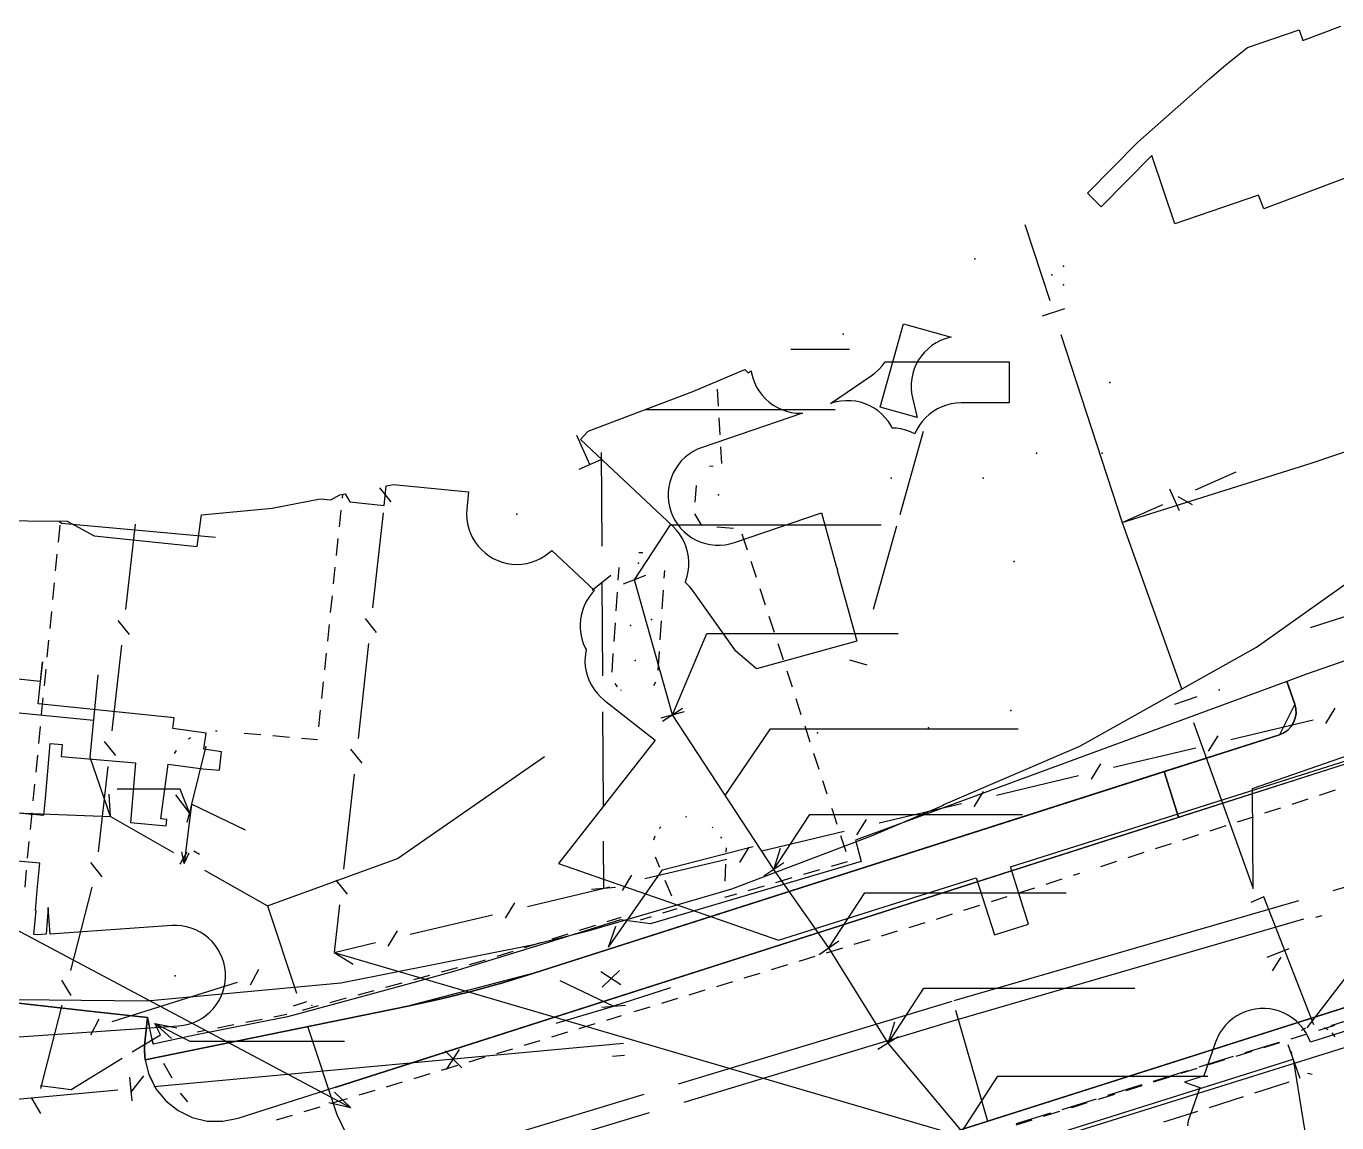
# Model space of a CAD drawing. Header units: metres. Extents: x -3782 to -2031, y 18790 to 19846.
# Drawn here: x -2386.2 to -2331.4, y 18834.6 to 18880.4 of the extents above; entities that cross this region are included whole.
import ezdxf

# ---------------------------------------------------------------- set-up
doc = ezdxf.new("R2010")
doc.units = ezdxf.units.M
for name, color, linetype in [('BOUNDARY', 7, 'Continuous'), ('CURB', 7, 'Continuous'), ('ELECTR_CABLE', 7, 'Continuous'), ('ELECTR_CABLE_COMM', 7, 'Continuous'), ('GRASS', 7, 'Continuous'), ('GROUND', 7, 'Continuous'), ('LAMP', 7, 'Continuous'), ('OVERHEAD_POWER_LINE', 7, 'Continuous'), ('ROAD', 7, 'Continuous'), ('SEWER', 7, 'Continuous'), ('SIDEWALK_PATH', 7, 'Continuous'), ('TREE', 7, 'Continuous'), ('WATER_PIPELINE', 7, 'Continuous')]:
    doc.layers.add(name, color=color, linetype=linetype)

msp = doc.modelspace()

# ---------------------------------------------------------------- linework, layer by layer
at = {"layer": 'BOUNDARY'}
msp.add_lwpolyline([(-2443.112, 18839.721), (-2435.602, 18837.413), (-2427.901, 18835.853), (-2420.085, 18835.056), (-2412.229, 18835.03), (-2404.407, 18835.774), (-2396.697, 18837.282), (-2389.171, 18839.539), (-2388.606, 18839.74), (-2387.957, 18839.766), (-2381.13, 18839.705), (-2373.023, 18840.46), (-2365.034, 18842.036), (-2362.686, 18842.625), (-2356.689, 18844.38), (-2350.847, 18846.598), (-2347.844, 18847.874), (-2347.853, 18847.894), (-2342.15, 18850.341), (-2334.767, 18854.483), (-2327.863, 18859.381)], dxfattribs=at)
at = {"layer": 'CURB'}
for points in [[(-2357.293, 18865.259), (-2357.253, 18864.554)], [(-2357.226, 18864.055), (-2357.186, 18863.351)], [(-2357.158, 18862.851), (-2357.119, 18862.147)], [(-2357.464, 18862.029), (-2357.615, 18862.041)], [(-2358.174, 18861.239), (-2358.237, 18860.536)], [(-2372.955, 18860.706), (-2372.939, 18860.862)], [(-2373.078, 18859.51), (-2373.006, 18860.208)], [(-2384.819, 18858.866), (-2384.75, 18859.569)], [(-2358.242, 18860.047), (-2357.955, 18859.563)], [(-2373.201, 18858.315), (-2373.129, 18859.013)], [(-2357.315, 18859.507), (-2356.612, 18859.446)], [(-2356.263, 18859.215), (-2356.044, 18858.545)], [(-2384.936, 18857.665), (-2384.868, 18858.368)], [(-2360.577, 18858.427), (-2360.405, 18858.43)], [(-2355.889, 18858.069), (-2355.669, 18857.399)], [(-2373.324, 18857.12), (-2373.252, 18857.818)], [(-2361.434, 18857.277), (-2361.399, 18857.808)], [(-2359.503, 18857.681), (-2359.524, 18857.357)], [(-2385.053, 18856.464), (-2384.985, 18857.167)], [(-2359.558, 18856.858), (-2359.61, 18856.074)], [(-2355.514, 18856.924), (-2355.295, 18856.253)], [(-2373.447, 18855.924), (-2373.375, 18856.622)], [(-2361.519, 18855.994), (-2361.467, 18856.779)], [(-2385.17, 18855.263), (-2385.102, 18855.967)], [(-2355.14, 18855.778), (-2354.921, 18855.107)], [(-2373.57, 18854.729), (-2373.498, 18855.427)], [(-2361.605, 18854.711), (-2361.552, 18855.495)], [(-2359.643, 18855.575), (-2359.695, 18854.791)], [(-2385.287, 18854.062), (-2385.219, 18854.766)], [(-2354.766, 18854.632), (-2354.547, 18853.961)], [(-2373.693, 18853.534), (-2373.621, 18854.232)], [(-2361.69, 18853.428), (-2361.638, 18854.212)], [(-2359.728, 18854.292), (-2359.781, 18853.508)], [(-2385.404, 18852.861), (-2385.336, 18853.565)], [(-2333.502, 18853.061), (-2333.169, 18852.101), (-2333.808, 18850.821), (-2364.956, 18840.852), (-2370.221, 18839.478), (-2381.197, 18837.243)], [(-2373.816, 18852.338), (-2373.744, 18853.036)], [(-2373.252, 18836.076), (-2330.309, 18849.841), (-2320.128, 18853.255)], [(-2359.87, 18853.022), (-2359.962, 18852.869)], [(-2354.391, 18853.486), (-2354.172, 18852.815)], [(-2361.469, 18852.817), (-2361.565, 18852.954)], [(-2361.302, 18852.666), (-2361.325, 18852.681)], [(-2385.521, 18851.66), (-2385.453, 18852.364)], [(-2354.017, 18852.34), (-2353.798, 18851.669)], [(-2373.939, 18851.143), (-2373.867, 18851.841)], [(-2385.638, 18850.46), (-2385.57, 18851.163)], [(-2378.257, 18850.983), (-2378.187, 18850.982)], [(-2377.059, 18850.884), (-2376.36, 18850.824)], [(-2353.643, 18851.194), (-2353.424, 18850.523)], [(-2379.39, 18850.645), (-2379.289, 18850.711)], [(-2375.862, 18850.781), (-2375.163, 18850.72)], [(-2374.665, 18850.677), (-2373.992, 18850.619)], [(-2385.756, 18849.259), (-2385.687, 18849.962)], [(-2379.97, 18850.032), (-2379.885, 18850.162)], [(-2353.268, 18850.048), (-2353.049, 18849.377)], [(-2385.873, 18848.058), (-2385.804, 18848.761)], [(-2352.894, 18848.902), (-2352.712, 18848.344)], [(-2333.277, 18847.924), (-2332.611, 18848.141)], [(-2332.135, 18848.296), (-2331.469, 18848.513)], [(-2385.99, 18846.857), (-2385.921, 18847.56)], [(-2352.52, 18847.756), (-2352.498, 18847.691)], [(-2352.498, 18847.691), (-2352.301, 18847.085)], [(-2334.419, 18847.551), (-2333.753, 18847.769)], [(-2359.658, 18846.973), (-2359.722, 18846.902)], [(-2358.573, 18847.379), (-2358.62, 18847.386)], [(-2336.703, 18846.807), (-2336.036, 18847.024)], [(-2335.561, 18847.179), (-2334.895, 18847.396)], [(-2359.903, 18846.583), (-2359.956, 18846.414)], [(-2357.475, 18846.93), (-2357.508, 18846.958)], [(-2357.102, 18846.5), (-2357.143, 18846.559)], [(-2352.145, 18846.61), (-2351.926, 18845.94)], [(-2337.845, 18846.434), (-2337.178, 18846.652)], [(-2386.107, 18845.656), (-2386.038, 18846.359)], [(-2356.921, 18845.909), (-2356.914, 18846.101)], [(-2340.129, 18845.69), (-2339.462, 18845.907)], [(-2338.987, 18846.062), (-2338.32, 18846.279)], [(-2359.887, 18845.721), (-2359.706, 18845.285)], [(-2356.965, 18844.704), (-2356.939, 18845.409)], [(-2351.865, 18845.514), (-2352.542, 18845.316)], [(-2341.27, 18845.317), (-2340.604, 18845.535)], [(-2386.212, 18844.454), (-2386.151, 18845.158)], [(-2370.322, 18826.934), (-2327.348, 18840.604), (-2314.929, 18844.804), (-2314.175, 18844.77), (-2311.114, 18843.361)], [(-2354.179, 18844.837), (-2354.856, 18844.639)], [(-2353.022, 18845.176), (-2353.699, 18844.978)], [(-2343.557, 18844.581), (-2342.889, 18844.795)], [(-2342.413, 18844.947), (-2342.152, 18845.03)], [(-2359.482, 18844.744), (-2359.213, 18844.092)], [(-2355.336, 18844.499), (-2356.014, 18844.301)], [(-2344.701, 18844.216), (-2344.033, 18844.429)], [(-2356.493, 18844.161), (-2356.99, 18844.016)], [(-2346.989, 18843.486), (-2346.322, 18843.699)], [(-2345.845, 18843.851), (-2345.177, 18844.064)], [(-2361.328, 18843.18), (-2361.91, 18842.997)], [(-2360.055, 18843.216), (-2360.513, 18843.074)], [(-2358.988, 18843.549), (-2359.578, 18843.365)], [(-2348.134, 18843.12), (-2347.466, 18843.334)], [(-2362.387, 18842.848), (-2363.06, 18842.637)], [(-2350.43, 18842.415), (-2349.759, 18842.62)], [(-2349.281, 18842.766), (-2348.611, 18842.972)], [(-2364.687, 18842.126), (-2365.36, 18841.915)], [(-2363.537, 18842.487), (-2364.21, 18842.276)], [(-2351.578, 18842.063), (-2350.908, 18842.268)], [(-2365.837, 18841.765), (-2366.511, 18841.554)], [(-2353.875, 18841.36), (-2353.205, 18841.565)], [(-2352.726, 18841.712), (-2352.056, 18841.917)], [(-2368.149, 18841.08), (-2368.829, 18840.894)], [(-2367.174, 18841.346), (-2367.666, 18841.212)], [(-2366.988, 18841.405), (-2367.174, 18841.346)], [(-2355.023, 18841.008), (-2354.353, 18841.214)], [(-2370.474, 18840.444), (-2371.155, 18840.258)], [(-2369.311, 18840.762), (-2369.992, 18840.576)], [(-2357.32, 18840.305), (-2356.65, 18840.51)], [(-2356.172, 18840.657), (-2355.501, 18840.862)], [(-2371.637, 18840.126), (-2372.317, 18839.94)], [(-2358.469, 18839.953), (-2357.798, 18840.159)], [(-2373.963, 18839.49), (-2374.643, 18839.303)], [(-2372.8, 18839.808), (-2373.48, 18839.621)], [(-2360.765, 18839.25), (-2360.095, 18839.455)], [(-2359.617, 18839.602), (-2358.947, 18839.807)], [(-2381.102, 18839.009), (-2381.03, 18838.666)], [(-2376.305, 18838.927), (-2376.997, 18838.79)], [(-2375.273, 18839.131), (-2375.815, 18839.024)], [(-2363.062, 18838.547), (-2362.392, 18838.752)], [(-2361.914, 18838.899), (-2361.298, 18839.087)], [(-2378.671, 18838.459), (-2379.017, 18838.39)], [(-2377.488, 18838.693), (-2378.18, 18838.556)], [(-2364.211, 18838.195), (-2363.54, 18838.401)], [(-2332.658, 18838.311), (-2333.33, 18838.101)], [(-2331.509, 18838.67), (-2332.181, 18838.46)], [(-2380.927, 18838.177), (-2380.867, 18837.891)], [(-2366.51, 18837.501), (-2365.839, 18837.703)], [(-2365.36, 18837.847), (-2364.689, 18838.049)], [(-2333.808, 18837.952), (-2334.48, 18837.741)], [(-2367.66, 18837.154), (-2366.989, 18837.357)], [(-2336.107, 18837.233), (-2336.779, 18837.022)], [(-2334.957, 18837.592), (-2335.629, 18837.382)], [(-2380.427, 18837.096), (-2380.087, 18836.482)], [(-2369.96, 18836.461), (-2369.289, 18836.664)], [(-2368.81, 18836.808), (-2368.139, 18837.01)], [(-2337.256, 18836.873), (-2337.928, 18836.663)], [(-2371.11, 18836.115), (-2370.439, 18836.317)], [(-2339.555, 18836.154), (-2340.227, 18835.944)], [(-2338.405, 18836.514), (-2339.078, 18836.303)], [(-2379.731, 18835.839), (-2379.43, 18835.484)], [(-2373.41, 18835.422), (-2372.739, 18835.624)], [(-2372.26, 18835.769), (-2371.589, 18835.971)], [(-2340.704, 18835.795), (-2341.377, 18835.584)], [(-2375.71, 18834.729), (-2375.039, 18834.931)], [(-2374.56, 18835.076), (-2373.889, 18835.278)], [(-2343.003, 18835.076), (-2343.676, 18834.867)], [(-2342.439, 18835.252), (-2342.526, 18835.225)], [(-2341.854, 18835.435), (-2342.439, 18835.252)], [(-2344.153, 18834.718), (-2344.826, 18834.509)]]:
    msp.add_lwpolyline(points, dxfattribs=at)
at = {"layer": 'ELECTR_CABLE'}
msp.add_lwpolyline([(-2347.528, 18867.427), (-2347.58, 18867.418), (-2347.778, 18867.36), (-2347.969, 18867.284), (-2348.152, 18867.189), (-2348.325, 18867.077), (-2348.486, 18866.949), (-2348.634, 18866.805), (-2348.766, 18866.647), (-2348.883, 18866.477), (-2348.983, 18866.297), (-2349.064, 18866.108), (-2349.126, 18865.911), (-2349.169, 18865.71), (-2349.192, 18865.505), (-2349.195, 18865.299), (-2349.177, 18865.093), (-2349.14, 18864.891), (-2348.947, 18864.075), (-2350.488, 18864.506), (-2349.515, 18867.984)], close=True, dxfattribs=at)
for points in [[(-2354.225, 18866.923), (-2351.777, 18866.923)], [(-2360.283, 18864.408), (-2352.363, 18864.408)], [(-2348.697, 18863.486), (-2349.67, 18860.009)], [(-2362.618, 18862.105), (-2363.168, 18863.322)], [(-2362.162, 18862.311), (-2363.074, 18861.899)], [(-2362.139, 18862.607), (-2362.119, 18858.693)], [(-2384.787, 18859.738), (-2384.697, 18859.653)], [(-2384.697, 18859.653), (-2378.259, 18859.071)], [(-2360.75, 18857.29), (-2359.25, 18859.588)], [(-2359.25, 18859.588), (-2350.443, 18859.588)], [(-2349.805, 18859.527), (-2350.778, 18856.05)], [(-2361.739, 18857.477), (-2362.515, 18856.845)], [(-2360.289, 18857.476), (-2361.221, 18857.114)], [(-2362.112, 18857.193), (-2362.093, 18853.28)], [(-2359.165, 18851.646), (-2360.755, 18857.295)], [(-2359.17, 18851.65), (-2357.729, 18855.045)], [(-2357.729, 18855.045), (-2349.744, 18855.045)], [(-2351.039, 18853.729), (-2351.761, 18853.931)], [(-2358.747, 18851.92), (-2359.583, 18851.372)], [(-2383.361, 18851.408), (-2388.021, 18851.879)], [(-2362.085, 18851.78), (-2362.066, 18847.867)], [(-2358.684, 18851.781), (-2359.646, 18851.511)], [(-2354.931, 18845.19), (-2359.165, 18851.646)], [(-2356.961, 18848.284), (-2355.066, 18851.062)], [(-2355.066, 18851.062), (-2344.729, 18851.062)], [(-2379.736, 18848.544), (-2382.366, 18848.544)], [(-2379.349, 18847.555), (-2379.91, 18848.302)], [(-2379.349, 18847.555), (-2379.736, 18848.544)], [(-2379.349, 18847.555), (-2379.453, 18847.151)], [(-2379.262, 18847.916), (-2379.349, 18847.555)], [(-2354.93, 18845.19), (-2353.43, 18847.488)], [(-2353.43, 18847.488), (-2344.538, 18847.488)], [(-2362.059, 18846.367), (-2362.049, 18844.41)], [(-2359.586, 18845.181), (-2355.8, 18846.148)], [(-2354.93, 18845.19), (-2354.647, 18846.08)], [(-2354.513, 18845.464), (-2355.349, 18844.916)], [(-2361.837, 18841.944), (-2359.586, 18845.181)], [(-2352.631, 18841.913), (-2354.931, 18845.19)], [(-2362.547, 18844.367), (-2361.551, 18844.453)], [(-2352.63, 18841.91), (-2351.13, 18844.208)], [(-2351.13, 18844.208), (-2342.713, 18844.208)], [(-2361.837, 18841.944), (-2361.528, 18842.826)], [(-2352.222, 18842.2), (-2353.04, 18841.626)], [(-2350.157, 18837.934), (-2352.631, 18841.913)], [(-2361.377, 18840.964), (-2362.099, 18840.272)], [(-2361.323, 18840.366), (-2362.157, 18840.919)], [(-2350.16, 18837.93), (-2348.66, 18840.228)], [(-2348.66, 18840.228), (-2339.853, 18840.228)], [(-2362.122, 18839.435), (-2361.126, 18839.521)], [(-2380.558, 18838.288), (-2380.788, 18838.758)], [(-2380.788, 18838.758), (-2379.328, 18838.018)], [(-2380.788, 18838.758), (-2380.098, 18838.128)], [(-2380.788, 18838.758), (-2379.872, 18838.574)], [(-2350.16, 18837.93), (-2349.877, 18838.82)], [(-2381.733, 18837.566), (-2380.558, 18838.288)], [(-2379.328, 18838.018), (-2372.87, 18838.018)], [(-2349.732, 18838.198), (-2350.582, 18837.67)], [(-2347.075, 18834.251), (-2350.157, 18837.934)], [(-2384.294, 18835.993), (-2382.159, 18837.305)], [(-2385.583, 18836.158), (-2384.294, 18835.993)], [(-2347.07, 18834.25), (-2345.57, 18836.548)], [(-2345.57, 18836.548), (-2336.806, 18836.548)]]:
    msp.add_lwpolyline(points, dxfattribs=at)
at = {"layer": 'ELECTR_CABLE_COMM'}
for points in [[(-2371.402, 18861.13), (-2370.934, 18860.545)], [(-2381.611, 18859.616), (-2382.015, 18856.047)], [(-2371.252, 18860.092), (-2371.694, 18856.123)], [(-2325.069, 18857.666), (-2332.52, 18855.287)], [(-2382.333, 18855.595), (-2381.866, 18855.008)], [(-2372.011, 18855.67), (-2371.543, 18855.085)], [(-2371.86, 18854.632), (-2372.302, 18850.663)], [(-2382.184, 18854.556), (-2382.587, 18850.987)], [(-2331.872, 18851.293), (-2331.478, 18851.932)], [(-2335.842, 18850.623), (-2332.405, 18851.439)], [(-2382.905, 18850.535), (-2382.438, 18849.949)], [(-2340.739, 18849.46), (-2337.302, 18850.276)], [(-2336.768, 18850.13), (-2336.375, 18850.769)], [(-2372.619, 18850.21), (-2372.151, 18849.625)], [(-2382.756, 18849.497), (-2383.16, 18845.928)], [(-2372.468, 18849.172), (-2372.911, 18845.202)], [(-2341.665, 18848.967), (-2341.272, 18849.606)], [(-2345.636, 18848.297), (-2342.198, 18849.113)], [(-2346.562, 18847.804), (-2346.169, 18848.443)], [(-2350.533, 18847.134), (-2347.095, 18847.95)], [(-2351.459, 18846.641), (-2351.066, 18847.28)], [(-2355.429, 18845.971), (-2351.992, 18846.787)], [(-2356.356, 18845.478), (-2355.963, 18846.117)], [(-2383.478, 18845.476), (-2383.011, 18844.889)], [(-2360.326, 18844.808), (-2356.889, 18845.624)], [(-2361.253, 18844.315), (-2360.859, 18844.954)], [(-2383.426, 18844.455), (-2384.312, 18840.974)], [(-2373.228, 18844.75), (-2372.76, 18844.164)], [(-2365.223, 18843.645), (-2361.786, 18844.461)], [(-2373.077, 18843.712), (-2373.298, 18841.727)], [(-2366.149, 18843.152), (-2365.756, 18843.791)], [(-2370.12, 18842.482), (-2366.682, 18843.298)], [(-2371.046, 18841.989), (-2370.653, 18842.628)], [(-2373.298, 18841.727), (-2371.579, 18842.135)], [(-2373.298, 18841.727), (-2335.262, 18830.585)], [(-2373.298, 18841.727), (-2372.505, 18841.234)], [(-2376.461, 18841.018), (-2376.809, 18840.354)], [(-2384.689, 18840.569), (-2384.306, 18839.925)], [(-2377.351, 18840.463), (-2382.593, 18838.827)], [(-2384.682, 18839.52), (-2385.568, 18836.039)], [(-2383.135, 18838.936), (-2383.483, 18838.272)], [(-2385.945, 18835.635), (-2385.562, 18834.99)]]:
    msp.add_lwpolyline(points, dxfattribs=at)
at = {"layer": 'GRASS'}
msp.add_lwpolyline([(-2333.808, 18850.821), (-2333.625, 18850.9), (-2333.463, 18851.014), (-2333.326, 18851.157), (-2333.219, 18851.326), (-2333.148, 18851.513), (-2333.115, 18851.708), (-2333.122, 18851.906), (-2333.169, 18852.101), (-2333.497, 18853.046), (-2351.525, 18846.416), (-2351.281, 18845.522), (-2360.085, 18842.917), (-2361.341, 18843.081), (-2363.069, 18842.54), (-2364.799, 18842.004), (-2366.53, 18841.473), (-2368.263, 18840.945), (-2370.007, 18840.461), (-2371.752, 18839.981), (-2373.499, 18839.506), (-2375.247, 18839.035), (-2379.123, 18838.267), (-2380.867, 18837.891), (-2381.102, 18839.009), (-2381.21, 18837.962), (-2381.223, 18837.782), (-2381.225, 18837.602), (-2381.217, 18837.422), (-2381.197, 18837.243), (-2370.221, 18839.478), (-2368.891, 18839.768), (-2367.57, 18840.093), (-2366.258, 18840.455), (-2364.956, 18840.852)], close=True, dxfattribs=at)
msp.add_lwpolyline([(-2328.439, 18840.257), (-2370.322, 18826.934), (-2365.03, 18810.424), (-2364.918, 18810.187), (-2364.75, 18809.989), (-2364.537, 18809.841), (-2364.29, 18809.752), (-2364.027, 18809.731), (-2363.773, 18809.777), (-2363.538, 18809.888), (-2363.337, 18810.058), (-2368.488, 18826.126), (-2362.297, 18828.025), (-2342.141, 18834.297), (-2322.763, 18840.358)], dxfattribs=at)
at = {"layer": 'GROUND'}
for points in [[(-2387.957, 18839.766), (-2381.13, 18839.705), (-2373.023, 18840.46), (-2365.034, 18842.036), (-2362.686, 18842.625), (-2356.689, 18844.38), (-2350.847, 18846.598), (-2347.844, 18847.874), (-2347.853, 18847.894), (-2342.15, 18850.341), (-2334.767, 18854.483), (-2327.863, 18859.381)], [(-2320.191, 18857.681), (-2332.717, 18853.333), (-2333.497, 18853.046), (-2333.169, 18852.101), (-2333.122, 18851.906), (-2333.115, 18851.708), (-2333.148, 18851.513), (-2333.219, 18851.326), (-2333.326, 18851.157), (-2333.463, 18851.014), (-2333.625, 18850.9), (-2333.808, 18850.821), (-2338.629, 18849.278), (-2364.956, 18840.852), (-2366.258, 18840.455), (-2367.57, 18840.093), (-2368.891, 18839.768), (-2370.221, 18839.478), (-2381.197, 18837.243), (-2381.217, 18837.422), (-2381.225, 18837.602), (-2381.223, 18837.782), (-2381.21, 18837.962), (-2381.102, 18839.009), (-2383.143, 18839.234), (-2386.864, 18839.645)], [(-2400.832, 18817.909), (-2386.061, 18821.89), (-2384.555, 18822.372), (-2374.131, 18825.714), (-2370.322, 18826.934), (-2328.439, 18840.257)]]:
    msp.add_lwpolyline(points, dxfattribs=at)
at = {"layer": 'LAMP'}
msp.add_point((-2336.33, 18852.698), dxfattribs=at)
at = {"layer": 'OVERHEAD_POWER_LINE'}
for points in [[(-2378.665, 18850.344), (-2379.262, 18847.916)], [(-2379.262, 18847.916), (-2379.572, 18845.435)], [(-2377.007, 18846.837), (-2379.262, 18847.916)], [(-2379.572, 18845.435), (-2379.668, 18845.926)], [(-2379.572, 18845.435), (-2379.358, 18845.887)], [(-2363.879, 18840.557), (-2361.624, 18839.478)], [(-2359.245, 18840.247), (-2361.624, 18839.478)], [(-2364.022, 18838.772), (-2361.624, 18839.478)]]:
    msp.add_lwpolyline(points, dxfattribs=at)
at = {"layer": 'ROAD'}
for points in [[(-2386.863, 18839.645), (-2383.143, 18839.235), (-2381.103, 18839.01), (-2381.103, 18839.009), (-2381.103, 18839.008), (-2381.21, 18837.962), (-2381.223, 18837.783), (-2381.223, 18837.782), (-2381.225, 18837.603), (-2381.225, 18837.602), (-2381.217, 18837.423), (-2381.217, 18837.422), (-2381.197, 18837.244), (-2381.197, 18837.243), (-2381.037, 18836.608), (-2381.036, 18836.606), (-2380.746, 18836.029), (-2380.745, 18836.027), (-2380.338, 18835.525), (-2380.336, 18835.523), (-2379.824, 18835.117), (-2379.822, 18835.116), (-2379.234, 18834.83), (-2379.232, 18834.829), (-2378.604, 18834.679), (-2378.601, 18834.679), (-2377.955, 18834.668), (-2377.953, 18834.668), (-2377.312, 18834.798), (-2377.311, 18834.798), (-2373.259, 18836.095), (-2331.399, 18849.492)], [(-2328.439, 18840.257), (-2370.322, 18826.935), (-2374.131, 18825.714), (-2384.555, 18822.373), (-2386.061, 18821.89), (-2400.832, 18817.909), (-2415.878, 18815.335), (-2415.879, 18815.335), (-2431.099, 18814.179), (-2431.1, 18814.179), (-2446.395, 18814.455)]]:
    msp.add_lwpolyline(points, dxfattribs=at)
at = {"layer": 'SEWER'}
for points in [[(-2344.441, 18872.141), (-2343.406, 18868.961)], [(-2342.782, 18868.609), (-2343.724, 18868.302)], [(-2342.941, 18867.535), (-2340.385, 18859.685)], [(-2332.477, 18862.165), (-2325.395, 18864.562)], [(-2340.385, 18859.685), (-2332.477, 18862.165)], [(-2337.314, 18861.047), (-2335.615, 18861.801)], [(-2338.399, 18861.096), (-2337.997, 18860.19)], [(-2338.048, 18860.775), (-2337.449, 18860.434)], [(-2340.385, 18859.685), (-2338.685, 18860.439)], [(-2340.385, 18859.685), (-2337.901, 18852.745)], [(-2383.498, 18849.862), (-2383.16, 18853.319)], [(-2337.267, 18852.41), (-2338.199, 18852.076)], [(-2337.395, 18851.332), (-2334.911, 18844.392)], [(-2334.932, 18848.575), (-2327.876, 18851.025)], [(-2382.639, 18847.401), (-2383.498, 18849.862)], [(-2370.657, 18845.649), (-2364.509, 18849.904)], [(-2382.639, 18847.401), (-2382.7, 18848.333)], [(-2334.911, 18844.392), (-2334.932, 18848.575)], [(-2317.179, 18848.477), (-2331.576, 18844.299)], [(-2398.973, 18848.033), (-2382.639, 18847.401)], [(-2382.639, 18847.401), (-2380.015, 18845.905)], [(-2379.457, 18845.914), (-2379.747, 18845.406)], [(-2378.927, 18845.815), (-2379.168, 18845.953)], [(-2376.088, 18843.665), (-2370.657, 18845.649)], [(-2378.712, 18845.162), (-2376.088, 18843.665)], [(-2333.017, 18843.881), (-2347.414, 18839.702)], [(-2334.455, 18844.047), (-2335.009, 18843.816)], [(-2332.373, 18838.694), (-2334.455, 18844.047)], [(-2372.61, 18835.237), (-2387.926, 18843.374)], [(-2376.088, 18843.665), (-2374.877, 18840.024)], [(-2332.288, 18843.195), (-2332.022, 18843.273)], [(-2332.798, 18843.111), (-2347.267, 18838.912)], [(-2333.41, 18841.868), (-2334.333, 18841.509)], [(-2333.747, 18841.533), (-2334.116, 18840.95)], [(-2332.651, 18838.581), (-2330.26, 18841.698)], [(-2374.456, 18839.658), (-2375.011, 18839.473)], [(-2374.215, 18839.494), (-2374.229, 18839.53)], [(-2347.492, 18839.679), (-2358.93, 18836.219)], [(-2347.34, 18839.307), (-2346.005, 18834.668)], [(-2347.189, 18838.935), (-2358.698, 18835.453)], [(-2330.738, 18838.954), (-2331.655, 18838.663)], [(-2374.404, 18838.6), (-2373.193, 18834.959)], [(-2332.727, 18838.556), (-2332.901, 18838.456)], [(-2332.724, 18838.557), (-2332.727, 18838.556)], [(-2331.767, 18838.484), (-2331.946, 18838.575)], [(-2331.482, 18838.205), (-2331.611, 18838.359)], [(-2380.838, 18836.118), (-2361.212, 18837.927)], [(-2368.072, 18837.672), (-2368.62, 18836.835)], [(-2335.245, 18837.537), (-2333.813, 18837.982)], [(-2333.46, 18837.883), (-2332.963, 18836.468)], [(-2368.669, 18837.615), (-2367.972, 18836.897)], [(-2361.667, 18837.385), (-2361.169, 18837.428)], [(-2348.895, 18832.341), (-2333.242, 18837.262)], [(-2337.156, 18836.945), (-2335.723, 18837.389)], [(-2333.318, 18837.588), (-2333.288, 18837.39)], [(-2333.242, 18837.262), (-2332.425, 18832.251)], [(-2381.792, 18835.876), (-2381.252, 18836.566)], [(-2339.066, 18836.352), (-2337.633, 18836.796)], [(-2332.634, 18836.685), (-2332.438, 18836.64)], [(-2381.85, 18836.511), (-2381.759, 18835.524)], [(-2340.976, 18835.759), (-2339.543, 18836.203)], [(-2333.418, 18836.305), (-2334.846, 18835.847)], [(-2401.958, 18834.172), (-2382.332, 18835.98)], [(-2372.61, 18835.237), (-2373.288, 18835.88)], [(-2360.366, 18835.785), (-2371.804, 18832.325)], [(-2342.886, 18835.166), (-2341.453, 18835.611)], [(-2335.322, 18835.695), (-2336.751, 18835.238)], [(-2372.61, 18835.237), (-2373.522, 18835.438)], [(-2373.193, 18834.959), (-2372.786, 18834.12)], [(-2360.134, 18835.019), (-2371.644, 18831.537)], [(-2344.796, 18834.573), (-2343.363, 18835.018)], [(-2337.227, 18835.085), (-2338.656, 18834.628)]]:
    msp.add_lwpolyline(points, dxfattribs=at)
at = {"layer": 'SIDEWALK_PATH'}
msp.add_lwpolyline([(-2320.191, 18857.681), (-2332.717, 18853.333), (-2333.497, 18853.046), (-2333.169, 18852.101), (-2333.122, 18851.906), (-2333.115, 18851.708), (-2333.148, 18851.513), (-2333.219, 18851.326), (-2333.326, 18851.157), (-2333.463, 18851.014), (-2333.625, 18850.9), (-2333.808, 18850.821), (-2338.629, 18849.278), (-2338.029, 18847.37), (-2331.399, 18849.492)], dxfattribs=at)
msp.add_lwpolyline([(-2338.629, 18849.278), (-2364.956, 18840.852), (-2366.258, 18840.455), (-2367.57, 18840.093), (-2368.891, 18839.768), (-2370.221, 18839.478), (-2381.197, 18837.243), (-2381.037, 18836.607), (-2380.746, 18836.027), (-2380.337, 18835.524), (-2379.823, 18835.116), (-2379.233, 18834.83), (-2378.602, 18834.679), (-2377.954, 18834.668), (-2377.311, 18834.798), (-2373.259, 18836.095), (-2338.029, 18847.37)], close=True, dxfattribs=at)
at = {"layer": 'TREE'}
for p in [(-2346.528, 18870.705), (-2343.318, 18870.035), (-2342.837, 18870.392), (-2342.834, 18869.61), (-2352.041, 18867.55), (-2340.898, 18865.537), (-2343.96, 18862.581), (-2341.218, 18862.577), (-2350.031, 18861.536), (-2346.188, 18861.534), (-2357.248, 18860.837), (-2365.665, 18860.037), (-2360.579, 18857.989), (-2344.885, 18858.064), (-2360.927, 18855.38), (-2360.04, 18855.633), (-2360.723, 18853.921), (-2345.032, 18851.826), (-2353.101, 18850.903), (-2348.471, 18851.112), (-2379.939, 18840.75)]:
    msp.add_point(p, dxfattribs=at)
at = {"layer": 'WATER_PIPELINE'}
for points in [[(-2327.187, 18875.542), (-2334.463, 18872.787), (-2334.679, 18873.358), (-2338.183, 18872.172), (-2339.145, 18875.014), (-2341.252, 18872.878), (-2341.833, 18873.451), (-2339.729, 18875.584), (-2336.734, 18878.226), (-2336.047, 18878.805), (-2335.138, 18879.538), (-2332.986, 18880.266), (-2332.834, 18879.819), (-2331.245, 18880.422)], [(-2387.778, 18859.765), (-2384.455, 18859.736), (-2383.325, 18859.126), (-2379.019, 18858.68), (-2378.841, 18860.005), (-2375.893, 18860.28), (-2373.886, 18860.676), (-2373.438, 18860.629), (-2373.06, 18860.839), (-2372.835, 18860.883), (-2372.647, 18860.546), (-2371.206, 18860.395), (-2371.125, 18861.22), (-2370.822, 18861.28), (-2367.683, 18860.97), (-2367.755, 18860.243), (-2367.765, 18860.037), (-2367.755, 18859.832), (-2367.725, 18859.628), (-2367.675, 18859.428), (-2367.605, 18859.234), (-2367.517, 18859.047), (-2367.411, 18858.871), (-2367.289, 18858.705), (-2367.15, 18858.552), (-2366.998, 18858.414), (-2366.832, 18858.291), (-2366.655, 18858.185), (-2366.469, 18858.097), (-2366.275, 18858.027), (-2366.075, 18857.977), (-2365.871, 18857.947), (-2365.665, 18857.937), (-2365.46, 18857.947), (-2365.256, 18857.977), (-2365.056, 18858.027), (-2364.862, 18858.096), (-2364.675, 18858.184), (-2364.499, 18858.29), (-2364.333, 18858.413), (-2364.213, 18858.522), (-2362.428, 18856.845), (-2362.508, 18856.761), (-2362.636, 18856.6), (-2362.747, 18856.426), (-2362.841, 18856.243), (-2362.917, 18856.051), (-2362.973, 18855.853), (-2363.009, 18855.65), (-2363.026, 18855.445), (-2363.022, 18855.239), (-2362.998, 18855.034), (-2362.954, 18854.833), (-2362.891, 18854.636), (-2362.809, 18854.447), (-2362.771, 18854.379), (-2362.792, 18854.283), (-2362.818, 18854.079), (-2362.823, 18853.873), (-2362.809, 18853.667), (-2362.774, 18853.464), (-2362.719, 18853.265), (-2362.645, 18853.073), (-2362.553, 18852.889), (-2362.443, 18852.715), (-2362.316, 18852.552), (-2362.174, 18852.402), (-2362.019, 18852.267), (-2359.886, 18850.597), (-2363.924, 18845.441), (-2354.734, 18842.231), (-2346.474, 18844.845), (-2345.719, 18842.459), (-2344.289, 18842.912), (-2345.044, 18845.298), (-2317.204, 18854.108)], [(-2388.413, 18847.727), (-2385.424, 18847.466), (-2385.364, 18848.151), (-2385.206, 18849.957), (-2385.204, 18849.956), (-2385.16, 18850.454), (-2384.662, 18850.41), (-2384.706, 18849.913), (-2381.594, 18849.641), (-2381.813, 18847.147), (-2380.318, 18847.017), (-2380.296, 18847.275), (-2380.547, 18847.309), (-2380.241, 18849.59), (-2378.784, 18849.395), (-2378.091, 18849.334), (-2378.01, 18850.11), (-2378.742, 18850.217), (-2378.644, 18850.889), (-2380.041, 18851.077), (-2379.981, 18851.519), (-2385.667, 18852.108), (-2385.485, 18853.87), (-2385.491, 18853.859), (-2385.578, 18853.039), (-2390.196, 18853.534)], [(-2386.871, 18838.166), (-2379.794, 18838.655), (-2379.59, 18838.679), (-2379.388, 18838.723), (-2379.192, 18838.787), (-2379.003, 18838.87), (-2378.824, 18838.97), (-2378.655, 18839.088), (-2378.498, 18839.222), (-2378.355, 18839.371), (-2378.228, 18839.533), (-2378.117, 18839.706), (-2378.023, 18839.89), (-2377.948, 18840.082), (-2377.892, 18840.28), (-2377.856, 18840.483), (-2377.84, 18840.688), (-2377.844, 18840.894), (-2377.868, 18841.099), (-2377.912, 18841.3), (-2377.976, 18841.496), (-2378.059, 18841.685), (-2378.159, 18841.865), (-2378.277, 18842.034), (-2378.411, 18842.191), (-2378.56, 18842.333), (-2378.722, 18842.461), (-2378.895, 18842.572), (-2379.079, 18842.666), (-2379.271, 18842.741), (-2379.469, 18842.797), (-2379.672, 18842.833), (-2379.877, 18842.849), (-2380.084, 18842.845), (-2385.165, 18842.494), (-2385.242, 18843.608), (-2385.339, 18842.482), (-2385.703, 18842.457), (-2385.842, 18842.469), (-2385.755, 18843.48), (-2385.775, 18843.482), (-2385.688, 18844.478), (-2385.602, 18845.459), (-2388.573, 18845.719)], [(-2316.711, 18842.979), (-2332.516, 18837.975), (-2332.525, 18838.004), (-2332.606, 18838.194), (-2332.704, 18838.375), (-2332.82, 18838.545), (-2332.952, 18838.703), (-2333.099, 18838.848), (-2333.259, 18838.978), (-2333.431, 18839.091), (-2333.614, 18839.187), (-2333.805, 18839.264), (-2334.002, 18839.322), (-2334.205, 18839.361), (-2334.41, 18839.38), (-2334.616, 18839.378), (-2334.821, 18839.356), (-2335.023, 18839.315), (-2335.22, 18839.253), (-2335.409, 18839.173), (-2335.591, 18839.074), (-2335.761, 18838.959), (-2335.919, 18838.827), (-2336.064, 18838.68), (-2336.193, 18838.52), (-2336.307, 18838.347), (-2336.402, 18838.165), (-2336.48, 18837.974), (-2336.972, 18836.564), (-2337.778, 18836.309), (-2337.139, 18836.086), (-2337.559, 18834.883), (-2337.618, 18834.686), (-2337.656, 18834.483)]]:
    msp.add_lwpolyline(points, dxfattribs=at)
for points in [[(-2345.107, 18866.406), (-2345.107, 18864.681), (-2347.107, 18864.681), (-2347.313, 18864.671), (-2347.517, 18864.64), (-2347.716, 18864.59), (-2347.911, 18864.521), (-2348.097, 18864.433), (-2348.274, 18864.327), (-2348.439, 18864.204), (-2348.592, 18864.066), (-2348.73, 18863.913), (-2348.853, 18863.748), (-2348.959, 18863.571), (-2349.044, 18863.39), (-2349.227, 18863.477), (-2349.421, 18863.546), (-2349.621, 18863.596), (-2349.825, 18863.627), (-2349.985, 18863.635), (-2350.035, 18863.731), (-2350.147, 18863.904), (-2350.275, 18864.065), (-2350.419, 18864.213), (-2350.576, 18864.346), (-2350.746, 18864.463), (-2350.926, 18864.563), (-2351.115, 18864.645), (-2351.312, 18864.708), (-2351.513, 18864.751), (-2351.718, 18864.774), (-2351.924, 18864.777), (-2352.129, 18864.76), (-2352.332, 18864.723), (-2352.53, 18864.666), (-2352.57, 18864.652), (-2350.861, 18865.812), (-2350.697, 18865.936), (-2350.545, 18866.076), (-2350.408, 18866.23), (-2350.286, 18866.396), (-2350.28, 18866.406)], [(-2362.687, 18863.496), (-2358.311, 18865.157), (-2356.142, 18866.079), (-2356, 18865.946), (-2355.879, 18866.028), (-2355.863, 18865.926), (-2355.812, 18865.726), (-2355.741, 18865.533), (-2355.652, 18865.347), (-2355.544, 18865.171), (-2355.42, 18865.007), (-2355.281, 18864.855), (-2355.127, 18864.718), (-2354.961, 18864.596), (-2354.783, 18864.491), (-2354.596, 18864.405), (-2354.402, 18864.337), (-2354.201, 18864.288), (-2353.997, 18864.259), (-2353.791, 18864.251), (-2353.738, 18864.254), (-2357.926, 18862.825), (-2358.117, 18862.749), (-2358.301, 18862.655), (-2358.474, 18862.543), (-2358.635, 18862.415), (-2358.783, 18862.271), (-2358.916, 18862.114), (-2359.033, 18861.944), (-2359.133, 18861.764), (-2359.214, 18861.575), (-2359.277, 18861.378), (-2359.32, 18861.177), (-2359.344, 18860.972), (-2359.347, 18860.766), (-2359.329, 18860.561), (-2359.292, 18860.358), (-2359.235, 18860.16), (-2359.159, 18859.968), (-2359.065, 18859.785), (-2358.953, 18859.612), (-2358.825, 18859.451), (-2358.681, 18859.303), (-2358.524, 18859.17), (-2358.354, 18859.053), (-2358.174, 18858.953), (-2357.985, 18858.871), (-2357.788, 18858.809), (-2357.587, 18858.765), (-2357.382, 18858.742), (-2357.176, 18858.739), (-2356.971, 18858.756), (-2356.768, 18858.793), (-2356.57, 18858.85), (-2352.94, 18860.089), (-2352.326, 18857.867), (-2352.27, 18857.704), (-2352.28, 18857.701), (-2351.458, 18854.73), (-2355.661, 18853.567), (-2356.519, 18854.317), (-2358.331, 18856.854), (-2358.459, 18857.015), (-2358.602, 18857.164), (-2358.637, 18857.194), (-2358.615, 18857.246), (-2358.551, 18857.442), (-2358.508, 18857.643), (-2358.484, 18857.848), (-2358.48, 18858.054), (-2358.496, 18858.259), (-2358.533, 18858.462), (-2358.589, 18858.66), (-2358.665, 18858.852), (-2358.758, 18859.036), (-2358.87, 18859.209), (-2358.998, 18859.371), (-2359.141, 18859.519), (-2363.008, 18863.154)]]:
    msp.add_lwpolyline(points, close=True, dxfattribs=at)

doc.saveas('drawing.dxf')
